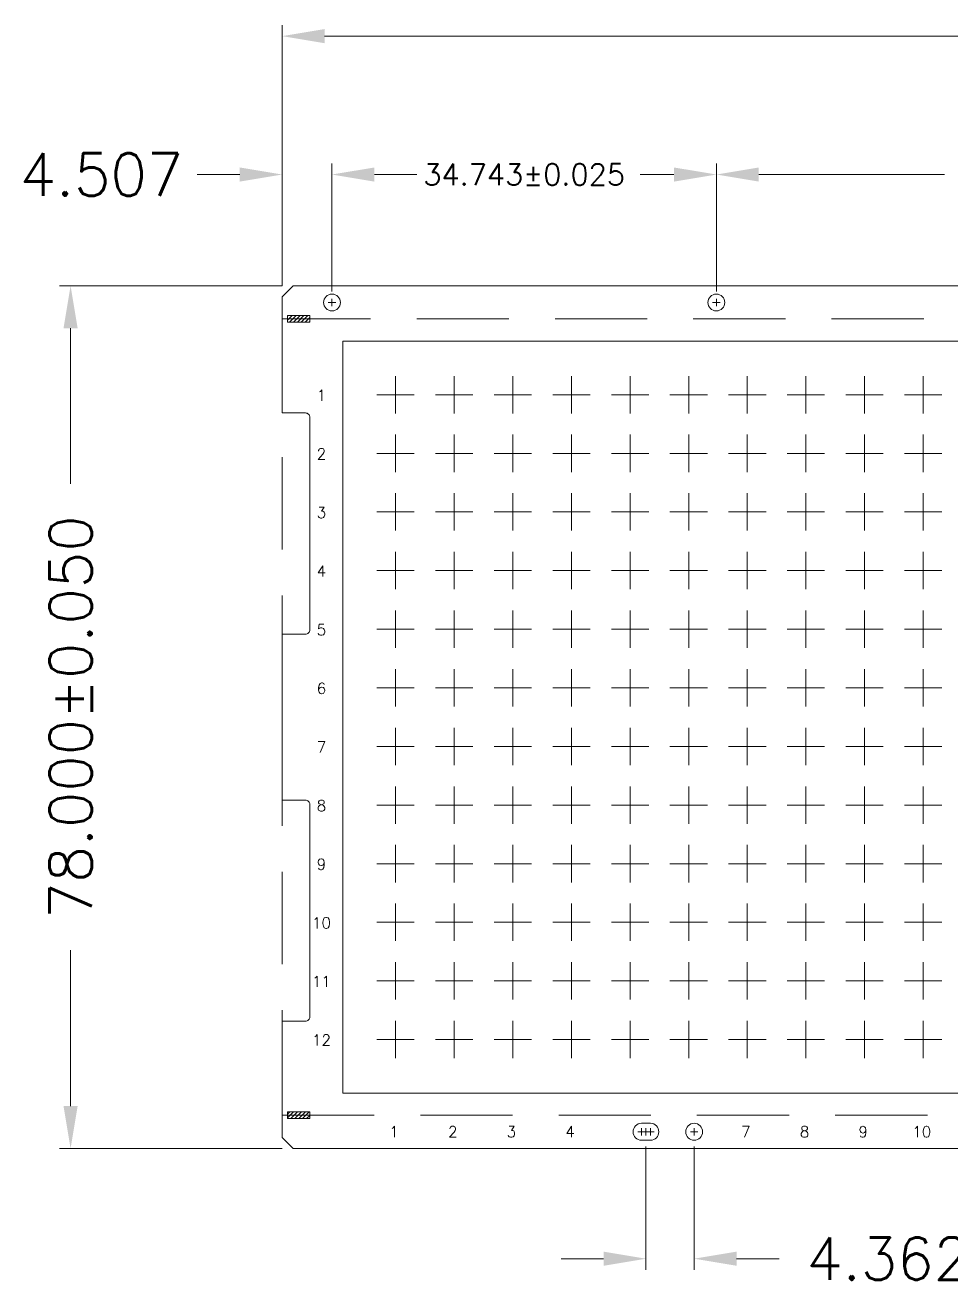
# Model space of a CAD drawing. Extents: x 360 to 479, y -156 to -9.
# Drawn here: x 360.38 to 385.51, y -147.39 to -113.35 of the extents above; entities that cross this region are included whole.
import ezdxf

# ---------------------------------------------------------------- set-up
doc = ezdxf.new("R2010")
doc.units = 0
doc.header["$LTSCALE"] = 5
doc.header["$MEASUREMENT"] = 0
for name, pattern in [('CENTER', [2, 1.25, -0.25, 0.25, -0.25]), ('DASHED', [0.75, 0.5, -0.25]), ('HIDDEN', [0.375, 0.25, -0.125])]:
    doc.linetypes.add(name, pattern=pattern)
for name, color, linetype in [('1', 7, 'CONTINUOUS'), ('1D', 4, 'CONTINUOUS'), ('center', 1, 'CONTINUOUS'), ('标注', 4, 'CONTINUOUS')]:
    doc.layers.add(name, color=color, linetype=linetype)
doc.layers.add('尺寸线层', color=3, linetype='CONTINUOUS', lineweight=18)
doc.styles.add('SIMPLEX', font='SIMPLEX')
doc.styles.get("Standard").update_dxf_attribs({"font": 'romans.shx', "bigfont": 'bigfont.shx'})

msp = doc.modelspace()

# ---------------------------------------------------------------- hatches: boundary and pattern name
at = {"layer": '1D', "lineweight": 0}
h = msp.add_hatch(dxfattribs=at)
h.set_pattern_fill('ANSI31', color=256, scale=0.6, style=0)
h.set_pattern_definition([(45, (87.928866, -121.55215), (-0.053033009, 0.053033009), [])])
h.paths.add_polyline_path([(367.4989, -121.2357), (367.4989, -121.4157), (368.0989, -121.4157), (368.0989, -121.2357)])
h.paths.add_polyline_path([(367.4989, -143.0157), (367.4989, -142.8357), (368.0989, -142.8357), (368.0989, -143.0157)])
h.paths.add_polyline_path([(444.5989, -143.0157), (444.5989, -142.8357), (443.9989, -142.8357), (443.9989, -143.0157)])
h.paths.add_polyline_path([(444.5989, -121.2357), (444.5989, -121.4157), (443.9989, -121.4157), (443.9989, -121.2357)])

# ---------------------------------------------------------------- linework, layer by layer
at = {"layer": '1', "lineweight": 0}
msp.add_lwpolyline([(444.4489, -143.8257), (367.6489, -143.8257), (367.3489, -143.5257), (367.3489, -140.3757), (367.9789, -140.3757, 0.4142136), (368.0989, -140.2557), (368.0989, -134.4957, 0.4142136), (367.9789, -134.3757), (367.3489, -134.3757), (367.3489, -129.8757), (367.9789, -129.8757, 0.4142136), (368.0989, -129.7557), (368.0989, -123.9957, 0.4142136), (367.9789, -123.8757), (367.3489, -123.8757), (367.3489, -120.7257), (367.6489, -120.4257), (444.4489, -120.4257)], format="xyb", dxfattribs=at)
msp.add_lwpolyline([(377.3353, -143.6007, 1), (377.3353, -143.1435), (377.0953, -143.1435, 1), (377.0953, -143.6007)], format="xyb", close=True, dxfattribs=at)
for centre in [(368.701, -120.8793), (379.1239, -120.8793), (378.5239, -143.3721)]:
    msp.add_circle(centre, 0.2286, dxfattribs=at)
at = {"layer": '1D', "lineweight": 0}
for p, q in [((368.701, -120.9793), (368.701, -120.7793)), ((379.1239, -120.9793), (379.1239, -120.7793)), ((368.601, -120.8793), (368.801, -120.8793)), ((379.0239, -120.8793), (379.2239, -120.8793)), ((377.0953, -143.4721), (377.0953, -143.2721)), ((377.2153, -143.4721), (377.2153, -143.2721)), ((377.3353, -143.4721), (377.3353, -143.2721)), ((378.5239, -143.4721), (378.5239, -143.2721)), ((376.9953, -143.3721), (377.1953, -143.3721)), ((377.1153, -143.3721), (377.3153, -143.3721)), ((377.2353, -143.3721), (377.4353, -143.3721)), ((378.4239, -143.3721), (378.6239, -143.3721))]:
    msp.add_line(p, q, dxfattribs=at)
at = {"layer": '1D', "linetype": 'DASHED', "lineweight": 0}
msp.add_lwpolyline([(444.7489, -121.3257), (367.3489, -121.3257), (367.3489, -142.9257), (444.7489, -142.9257)], dxfattribs=at)
at = {"layer": '1D', "linetype": 'HIDDEN', "lineweight": 0}
for points in [[(367.4989, -121.2357), (367.4989, -121.4157), (368.0989, -121.4157), (368.0989, -121.2357)], [(367.4989, -143.0157), (367.4989, -142.8357), (368.0989, -142.8357), (368.0989, -143.0157)]]:
    msp.add_lwpolyline(points, close=True, dxfattribs=at)
at = {"layer": '1D', "lineweight": 0}
msp.add_lwpolyline([(368.9989, -121.9257), (443.3989, -121.9257), (443.3989, -142.3257), (368.9989, -142.3257)], close=True, dxfattribs=at)
at = {"layer": 'center', "linetype": 'CENTER', "lineweight": 0}
for p, q in [((370.4239, -122.8735), (370.4239, -123.8879)), ((372.0139, -122.8735), (372.0139, -123.8879)), ((373.6039, -122.8735), (373.6039, -123.8879)), ((375.1939, -122.8735), (375.1939, -123.8879)), ((376.7839, -122.8735), (376.7839, -123.8879)), ((378.3739, -122.8735), (378.3739, -123.8879)), ((379.9639, -122.8735), (379.9639, -123.8879)), ((381.5539, -122.8735), (381.5539, -123.8879)), ((383.1439, -122.8735), (383.1439, -123.8879)), ((384.7339, -122.8735), (384.7339, -123.8879)), ((369.9167, -123.3807), (370.9311, -123.3807)), ((371.5067, -123.3807), (372.5211, -123.3807)), ((373.0967, -123.3807), (374.1111, -123.3807)), ((374.6867, -123.3807), (375.7011, -123.3807)), ((376.2767, -123.3807), (377.2911, -123.3807)), ((377.8667, -123.3807), (378.8811, -123.3807)), ((379.4567, -123.3807), (380.4711, -123.3807)), ((381.0467, -123.3807), (382.0611, -123.3807)), ((382.6367, -123.3807), (383.6511, -123.3807)), ((384.2267, -123.3807), (385.2411, -123.3807)), ((370.4239, -124.4635), (370.4239, -125.4779)), ((372.0139, -124.4635), (372.0139, -125.4779)), ((373.6039, -124.4635), (373.6039, -125.4779)), ((375.1939, -124.4635), (375.1939, -125.4779)), ((376.7839, -124.4635), (376.7839, -125.4779)), ((378.3739, -124.4635), (378.3739, -125.4779)), ((379.9639, -124.4635), (379.9639, -125.4779)), ((381.5539, -124.4635), (381.5539, -125.4779)), ((383.1439, -124.4635), (383.1439, -125.4779)), ((384.7339, -124.4635), (384.7339, -125.4779)), ((369.9167, -124.9707), (370.9311, -124.9707)), ((371.5067, -124.9707), (372.5211, -124.9707)), ((373.0967, -124.9707), (374.1111, -124.9707)), ((374.6867, -124.9707), (375.7011, -124.9707)), ((376.2767, -124.9707), (377.2911, -124.9707)), ((377.8667, -124.9707), (378.8811, -124.9707)), ((379.4567, -124.9707), (380.4711, -124.9707)), ((381.0467, -124.9707), (382.0611, -124.9707)), ((382.6367, -124.9707), (383.6511, -124.9707)), ((384.2267, -124.9707), (385.2411, -124.9707)), ((370.4239, -126.0535), (370.4239, -127.0679)), ((372.0139, -126.0535), (372.0139, -127.0679)), ((373.6039, -126.0535), (373.6039, -127.0679)), ((375.1939, -126.0535), (375.1939, -127.0679)), ((376.7839, -126.0535), (376.7839, -127.0679)), ((378.3739, -126.0535), (378.3739, -127.0679)), ((379.9639, -126.0535), (379.9639, -127.0679)), ((381.5539, -126.0535), (381.5539, -127.0679)), ((383.1439, -126.0535), (383.1439, -127.0679)), ((384.7339, -126.0535), (384.7339, -127.0679)), ((369.9167, -126.5607), (370.9311, -126.5607)), ((371.5067, -126.5607), (372.5211, -126.5607)), ((373.0967, -126.5607), (374.1111, -126.5607)), ((374.6867, -126.5607), (375.7011, -126.5607)), ((376.2767, -126.5607), (377.2911, -126.5607)), ((377.8667, -126.5607), (378.8811, -126.5607)), ((379.4567, -126.5607), (380.4711, -126.5607)), ((381.0467, -126.5607), (382.0611, -126.5607)), ((382.6367, -126.5607), (383.6511, -126.5607)), ((384.2267, -126.5607), (385.2411, -126.5607)), ((370.4239, -127.6435), (370.4239, -128.6579)), ((372.0139, -127.6435), (372.0139, -128.6579)), ((373.6039, -127.6435), (373.6039, -128.6579)), ((375.1939, -127.6435), (375.1939, -128.6579)), ((376.7839, -127.6435), (376.7839, -128.6579)), ((378.3739, -127.6435), (378.3739, -128.6579)), ((379.9639, -127.6435), (379.9639, -128.6579)), ((381.5539, -127.6435), (381.5539, -128.6579)), ((383.1439, -127.6435), (383.1439, -128.6579)), ((384.7339, -127.6435), (384.7339, -128.6579)), ((369.9167, -128.1507), (370.9311, -128.1507)), ((371.5067, -128.1507), (372.5211, -128.1507)), ((373.0967, -128.1507), (374.1111, -128.1507)), ((374.6867, -128.1507), (375.7011, -128.1507)), ((376.2767, -128.1507), (377.2911, -128.1507)), ((377.8667, -128.1507), (378.8811, -128.1507)), ((379.4567, -128.1507), (380.4711, -128.1507)), ((381.0467, -128.1507), (382.0611, -128.1507)), ((382.6367, -128.1507), (383.6511, -128.1507)), ((384.2267, -128.1507), (385.2411, -128.1507)), ((370.4239, -129.2335), (370.4239, -130.2479)), ((372.0139, -129.2335), (372.0139, -130.2479)), ((373.6039, -129.2335), (373.6039, -130.2479)), ((375.1939, -129.2335), (375.1939, -130.2479)), ((376.7839, -129.2335), (376.7839, -130.2479)), ((378.3739, -129.2335), (378.3739, -130.2479)), ((379.9639, -129.2335), (379.9639, -130.2479)), ((381.5539, -129.2335), (381.5539, -130.2479)), ((383.1439, -129.2335), (383.1439, -130.2479)), ((384.7339, -129.2335), (384.7339, -130.2479)), ((369.9167, -129.7407), (370.9311, -129.7407)), ((371.5067, -129.7407), (372.5211, -129.7407)), ((373.0967, -129.7407), (374.1111, -129.7407)), ((374.6867, -129.7407), (375.7011, -129.7407)), ((376.2767, -129.7407), (377.2911, -129.7407)), ((377.8667, -129.7407), (378.8811, -129.7407)), ((379.4567, -129.7407), (380.4711, -129.7407)), ((381.0467, -129.7407), (382.0611, -129.7407)), ((382.6367, -129.7407), (383.6511, -129.7407)), ((384.2267, -129.7407), (385.2411, -129.7407)), ((370.4239, -130.8235), (370.4239, -131.8379)), ((372.0139, -130.8235), (372.0139, -131.8379)), ((373.6039, -130.8235), (373.6039, -131.8379)), ((375.1939, -130.8235), (375.1939, -131.8379)), ((376.7839, -130.8235), (376.7839, -131.8379)), ((378.3739, -130.8235), (378.3739, -131.8379)), ((379.9639, -130.8235), (379.9639, -131.8379)), ((381.5539, -130.8235), (381.5539, -131.8379)), ((383.1439, -130.8235), (383.1439, -131.8379)), ((384.7339, -130.8235), (384.7339, -131.8379)), ((369.9167, -131.3307), (370.9311, -131.3307)), ((371.5067, -131.3307), (372.5211, -131.3307)), ((373.0967, -131.3307), (374.1111, -131.3307)), ((374.6867, -131.3307), (375.7011, -131.3307)), ((376.2767, -131.3307), (377.2911, -131.3307)), ((377.8667, -131.3307), (378.8811, -131.3307)), ((379.4567, -131.3307), (380.4711, -131.3307)), ((381.0467, -131.3307), (382.0611, -131.3307)), ((382.6367, -131.3307), (383.6511, -131.3307)), ((384.2267, -131.3307), (385.2411, -131.3307)), ((370.4239, -132.4135), (370.4239, -133.4279)), ((372.0139, -132.4135), (372.0139, -133.4279)), ((373.6039, -132.4135), (373.6039, -133.4279)), ((375.1939, -132.4135), (375.1939, -133.4279)), ((376.7839, -132.4135), (376.7839, -133.4279)), ((378.3739, -132.4135), (378.3739, -133.4279)), ((379.9639, -132.4135), (379.9639, -133.4279)), ((381.5539, -132.4135), (381.5539, -133.4279)), ((383.1439, -132.4135), (383.1439, -133.4279)), ((384.7339, -132.4135), (384.7339, -133.4279)), ((369.9167, -132.9207), (370.9311, -132.9207)), ((371.5067, -132.9207), (372.5211, -132.9207)), ((373.0967, -132.9207), (374.1111, -132.9207)), ((374.6867, -132.9207), (375.7011, -132.9207)), ((376.2767, -132.9207), (377.2911, -132.9207)), ((377.8667, -132.9207), (378.8811, -132.9207)), ((379.4567, -132.9207), (380.4711, -132.9207)), ((381.0467, -132.9207), (382.0611, -132.9207)), ((382.6367, -132.9207), (383.6511, -132.9207)), ((384.2267, -132.9207), (385.2411, -132.9207)), ((370.4239, -134.0035), (370.4239, -135.0179)), ((372.0139, -134.0035), (372.0139, -135.0179)), ((373.6039, -134.0035), (373.6039, -135.0179)), ((375.1939, -134.0035), (375.1939, -135.0179)), ((376.7839, -134.0035), (376.7839, -135.0179)), ((378.3739, -134.0035), (378.3739, -135.0179)), ((379.9639, -134.0035), (379.9639, -135.0179)), ((381.5539, -134.0035), (381.5539, -135.0179)), ((383.1439, -134.0035), (383.1439, -135.0179)), ((384.7339, -134.0035), (384.7339, -135.0179)), ((369.9167, -134.5107), (370.9311, -134.5107)), ((371.5067, -134.5107), (372.5211, -134.5107)), ((373.0967, -134.5107), (374.1111, -134.5107)), ((374.6867, -134.5107), (375.7011, -134.5107)), ((376.2767, -134.5107), (377.2911, -134.5107)), ((377.8667, -134.5107), (378.8811, -134.5107)), ((379.4567, -134.5107), (380.4711, -134.5107)), ((381.0467, -134.5107), (382.0611, -134.5107)), ((382.6367, -134.5107), (383.6511, -134.5107)), ((384.2267, -134.5107), (385.2411, -134.5107)), ((370.4239, -135.5935), (370.4239, -136.6079)), ((372.0139, -135.5935), (372.0139, -136.6079)), ((373.6039, -135.5935), (373.6039, -136.6079)), ((375.1939, -135.5935), (375.1939, -136.6079)), ((376.7839, -135.5935), (376.7839, -136.6079)), ((378.3739, -135.5935), (378.3739, -136.6079)), ((379.9639, -135.5935), (379.9639, -136.6079)), ((381.5539, -135.5935), (381.5539, -136.6079)), ((383.1439, -135.5935), (383.1439, -136.6079)), ((384.7339, -135.5935), (384.7339, -136.6079)), ((369.9167, -136.1007), (370.9311, -136.1007)), ((371.5067, -136.1007), (372.5211, -136.1007)), ((373.0967, -136.1007), (374.1111, -136.1007)), ((374.6867, -136.1007), (375.7011, -136.1007)), ((376.2767, -136.1007), (377.2911, -136.1007)), ((377.8667, -136.1007), (378.8811, -136.1007)), ((379.4567, -136.1007), (380.4711, -136.1007)), ((381.0467, -136.1007), (382.0611, -136.1007)), ((382.6367, -136.1007), (383.6511, -136.1007)), ((384.2267, -136.1007), (385.2411, -136.1007)), ((370.4239, -137.1835), (370.4239, -138.1979)), ((372.0139, -137.1835), (372.0139, -138.1979)), ((373.6039, -137.1835), (373.6039, -138.1979)), ((375.1939, -137.1835), (375.1939, -138.1979)), ((376.7839, -137.1835), (376.7839, -138.1979)), ((378.3739, -137.1835), (378.3739, -138.1979)), ((379.9639, -137.1835), (379.9639, -138.1979)), ((381.5539, -137.1835), (381.5539, -138.1979)), ((383.1439, -137.1835), (383.1439, -138.1979)), ((384.7339, -137.1835), (384.7339, -138.1979)), ((369.9167, -137.6907), (370.9311, -137.6907)), ((371.5067, -137.6907), (372.5211, -137.6907)), ((373.0967, -137.6907), (374.1111, -137.6907)), ((374.6867, -137.6907), (375.7011, -137.6907)), ((376.2767, -137.6907), (377.2911, -137.6907)), ((377.8667, -137.6907), (378.8811, -137.6907)), ((379.4567, -137.6907), (380.4711, -137.6907)), ((381.0467, -137.6907), (382.0611, -137.6907)), ((382.6367, -137.6907), (383.6511, -137.6907)), ((384.2267, -137.6907), (385.2411, -137.6907)), ((370.4239, -138.7735), (370.4239, -139.7879)), ((372.0139, -138.7735), (372.0139, -139.7879)), ((373.6039, -138.7735), (373.6039, -139.7879)), ((375.1939, -138.7735), (375.1939, -139.7879)), ((376.7839, -138.7735), (376.7839, -139.7879)), ((378.3739, -138.7735), (378.3739, -139.7879)), ((379.9639, -138.7735), (379.9639, -139.7879)), ((381.5539, -138.7735), (381.5539, -139.7879)), ((383.1439, -138.7735), (383.1439, -139.7879)), ((384.7339, -138.7735), (384.7339, -139.7879)), ((369.9167, -139.2807), (370.9311, -139.2807)), ((371.5067, -139.2807), (372.5211, -139.2807)), ((373.0967, -139.2807), (374.1111, -139.2807)), ((374.6867, -139.2807), (375.7011, -139.2807)), ((376.2767, -139.2807), (377.2911, -139.2807)), ((377.8667, -139.2807), (378.8811, -139.2807)), ((379.4567, -139.2807), (380.4711, -139.2807)), ((381.0467, -139.2807), (382.0611, -139.2807)), ((382.6367, -139.2807), (383.6511, -139.2807)), ((384.2267, -139.2807), (385.2411, -139.2807)), ((370.4239, -140.3635), (370.4239, -141.3779)), ((372.0139, -140.3635), (372.0139, -141.3779)), ((373.6039, -140.3635), (373.6039, -141.3779)), ((375.1939, -140.3635), (375.1939, -141.3779)), ((376.7839, -140.3635), (376.7839, -141.3779)), ((378.3739, -140.3635), (378.3739, -141.3779)), ((379.9639, -140.3635), (379.9639, -141.3779)), ((381.5539, -140.3635), (381.5539, -141.3779)), ((383.1439, -140.3635), (383.1439, -141.3779)), ((384.7339, -140.3635), (384.7339, -141.3779)), ((369.9167, -140.8707), (370.9311, -140.8707)), ((371.5067, -140.8707), (372.5211, -140.8707)), ((373.0967, -140.8707), (374.1111, -140.8707)), ((374.6867, -140.8707), (375.7011, -140.8707)), ((376.2767, -140.8707), (377.2911, -140.8707)), ((377.8667, -140.8707), (378.8811, -140.8707)), ((379.4567, -140.8707), (380.4711, -140.8707)), ((381.0467, -140.8707), (382.0611, -140.8707)), ((382.6367, -140.8707), (383.6511, -140.8707)), ((384.2267, -140.8707), (385.2411, -140.8707))]:
    msp.add_line(p, q, dxfattribs=at)
at = {"layer": '标注', "lineweight": 0}
for p, q in [((367.3489, -120.4257), (367.3489, -113.3547)), ((368.4989, -113.6547), (399.287, -113.6547)), ((366.1989, -117.4079), (365.0489, -117.4079)), ((367.3489, -120.4257), (367.3489, -117.1079)), ((368.701, -120.5793), (368.701, -117.1079)), ((368.701, -120.5793), (368.701, -117.1079)), ((369.851, -117.4079), (371.001, -117.4079)), ((369.851, -117.4079), (370.7648, -117.4079)), ((377.9739, -117.4079), (377.0601, -117.4079)), ((379.1239, -120.5793), (379.1239, -117.1079)), ((379.1239, -120.5793), (379.1239, -117.1079)), ((380.2739, -117.4079), (385.3108, -117.4079)), ((367.3489, -120.4257), (361.3126, -120.4257)), ((361.6126, -121.5757), (361.6126, -125.8019)), ((361.6126, -142.6757), (361.6126, -138.4495)), ((367.3489, -143.8257), (361.3126, -143.8257)), ((377.2153, -143.7721), (377.2153, -147.1156)), ((378.5239, -143.7721), (378.5239, -147.1156)), ((376.0653, -146.8156), (374.9153, -146.8156)), ((379.6739, -146.8156), (380.8239, -146.8156))]:
    msp.add_line(p, q, dxfattribs=at)
for points in [[(368.4989, -113.463), (368.4989, -113.8463), (367.3489, -113.6547)], [(366.1989, -117.2163), (366.1989, -117.5996), (367.3489, -117.4079)], [(369.851, -117.2163), (369.851, -117.5996), (368.701, -117.4079)], [(369.851, -117.2163), (369.851, -117.5996), (368.701, -117.4079)], [(377.9739, -117.2163), (377.9739, -117.5996), (379.1239, -117.4079)], [(380.2739, -117.2163), (380.2739, -117.5996), (379.1239, -117.4079)], [(361.421, -121.5757), (361.8043, -121.5757), (361.6126, -120.4257)], [(361.421, -142.6757), (361.8043, -142.6757), (361.6126, -143.8257)], [(376.0653, -146.6239), (376.0653, -147.0073), (377.2153, -146.8156)], [(379.6739, -146.6239), (379.6739, -147.0073), (378.5239, -146.8156)]]:
    msp.add_solid(points, dxfattribs=at)

# ---------------------------------------------------------------- texts
at = {"layer": '尺寸线层', "lineweight": 0, "char_height": 0.297619, "attachment_point": 5}
for s, insert in [('{\\Fsimplex|c134;1}', (368.4159, -123.3963, -0.0372)), ('{\\Fsimplex|c0;2}', (368.4159, -124.9863, -0.0372)), ('{\\Fsimplex|c0;3}', (368.4159, -126.5763, -0.0372)), ('{\\Fsimplex|c0;4}', (368.4159, -128.1663, -0.0372)), ('{\\Fsimplex|c0;5}', (368.4159, -129.7563, -0.0372)), ('{\\Fsimplex|c0;6}', (368.4159, -131.3463, -0.0372)), ('{\\Fsimplex|c0;7}', (368.4159, -132.9363, -0.0372)), ('{\\Fsimplex|c0;8}', (368.4159, -134.5263, -0.0372)), ('{\\Fsimplex|c0;9}', (368.4159, -136.1163, -0.0372)), ('{\\Fsimplex|c134;1\\Fsimplex|c0;0}', (368.4159, -137.7063, -0.0372)), ('{\\Fsimplex|c134;1\\Fsimplex|c0;1}', (368.4159, -139.2963, -0.0372)), ('{\\Fsimplex|c0;12}', (368.4159, -140.8863, -0.0372)), ('{\\Fsimplex|c0;1}', (370.385, -143.3721, -0.0298)), ('{\\Fsimplex|c0;2}', (371.975, -143.3721, -0.0298)), ('{\\Fsimplex|c0;3}', (373.565, -143.3721, -0.0298)), ('{\\Fsimplex|c0;4}', (375.155, -143.3721, -0.0298)), ('{\\Fsimplex|c0;7}', (379.925, -143.3721, -0.0298)), ('{\\Fsimplex|c0;8}', (381.515, -143.3721, -0.0298)), ('{\\Fsimplex|c0;9}', (383.105, -143.3721, -0.0298)), ('{\\Fsimplex|c0;10}', (384.695, -143.3721, -0.0298))]:
    msp.add_mtext(s, dxfattribs=dict(at, insert=insert))
at = {"layer": '标注', "lineweight": 0, "attachment_point": 5, "style": 'SIMPLEX'}
for s, insert, char_height in [('4.507', (362.4489, -117.4079), 1.15), ('34.743±0.025', (373.9125, -117.4079), 0.575), ('4.362 TYP', (385.5322, -146.8156), 1.15)]:
    msp.add_mtext(s, dxfattribs=dict(at, insert=insert, char_height=char_height))
at = {"layer": '标注', "lineweight": 0, "insert": (361.6126, -132.1257), "char_height": 1.15, "attachment_point": 5, "rotation": 90, "style": 'SIMPLEX'}
msp.add_mtext('78.000±0.050', dxfattribs=at)

doc.saveas('drawing.dxf')
